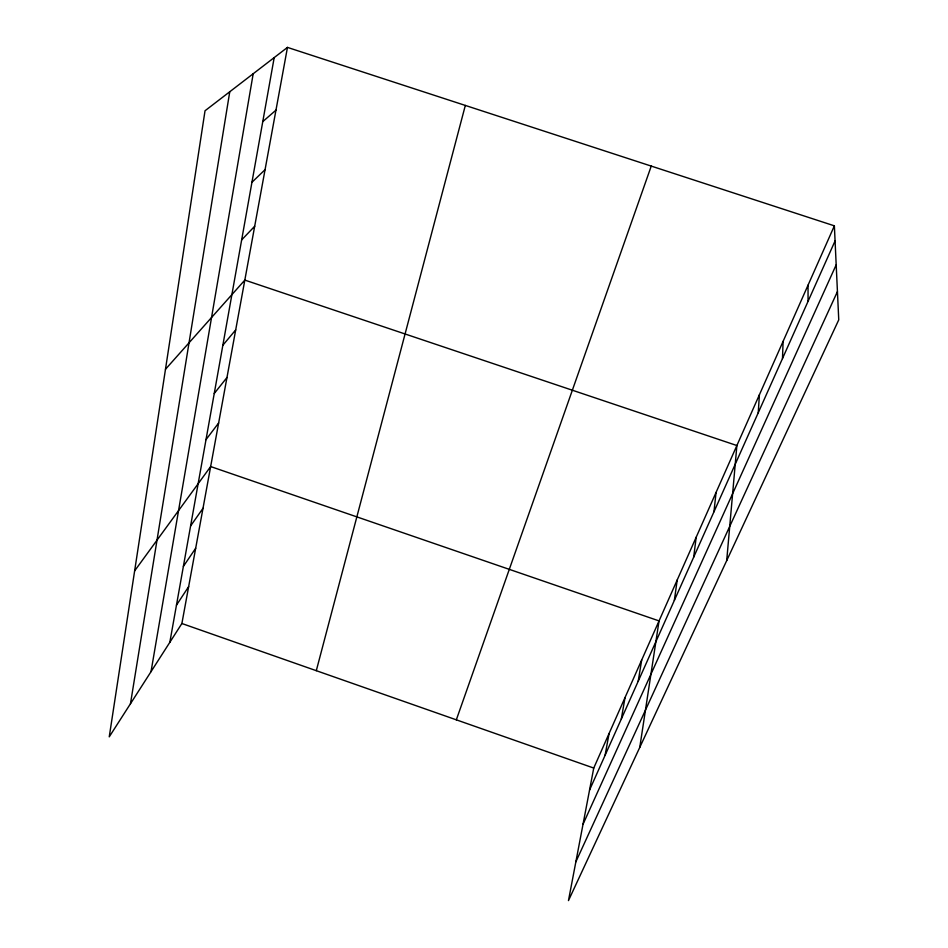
<?xml version="1.0" encoding="UTF-8"?>
<svg xmlns="http://www.w3.org/2000/svg" width="948" height="948" viewBox="0 0 948 948"><rect width="100%" height="100%" fill="white"/><g stroke="black" fill="none" stroke-linecap="round" stroke-linejoin="round"><path stroke-width="1.42" d="M782.491 358.534L783.095 341.387M758.246 412.759L759.395 394.783M726.701 560.612L736.88 445.536L244.833 280.098L165.473 369.282M713.962 511.801L716.06 492.45M693.699 557.116L696.188 537.22M674.36 600.368L677.204 579.998M639.77 747.403L659.05 620.904L210.657 466.558L134.64 570.862M130.469 703.736L229.76 91.755M638.217 681.209L641.678 660.057M151.028 671.658L253.199 73.743M621.307 719.034L625.028 697.562M169.822 642.341L274.197 57.603M287.469 47.4L205.029 110.762L109.245 736.845L181.886 623.511L287.469 47.4L834.37 225.837L838.755 319.843L568.468 900.6L593.744 768.058L834.37 225.837M605.097 755.283L609.066 733.539M316.3 670.686L465.326 105.429M456.332 719.828L651.252 166.09M589.561 790.04L835.07 240.922M583.02 824.298L836.183 264.836M575.863 861.827L837.44 291.581M176.47 605.132L188.652 586.646M183.391 566.371L195.679 548.264M190.607 525.939L203.014 508.27M206.012 439.635L218.633 423.009M214.236 393.515L226.975 377.505M222.863 345.238L235.697 329.916M241.657 239.891L254.692 226.252M251.943 182.289L265.061 169.668M262.774 121.617L275.975 110.134M181.886 623.511L593.744 768.058M808.04 285.158L808.063 301.334"/></g></svg>
